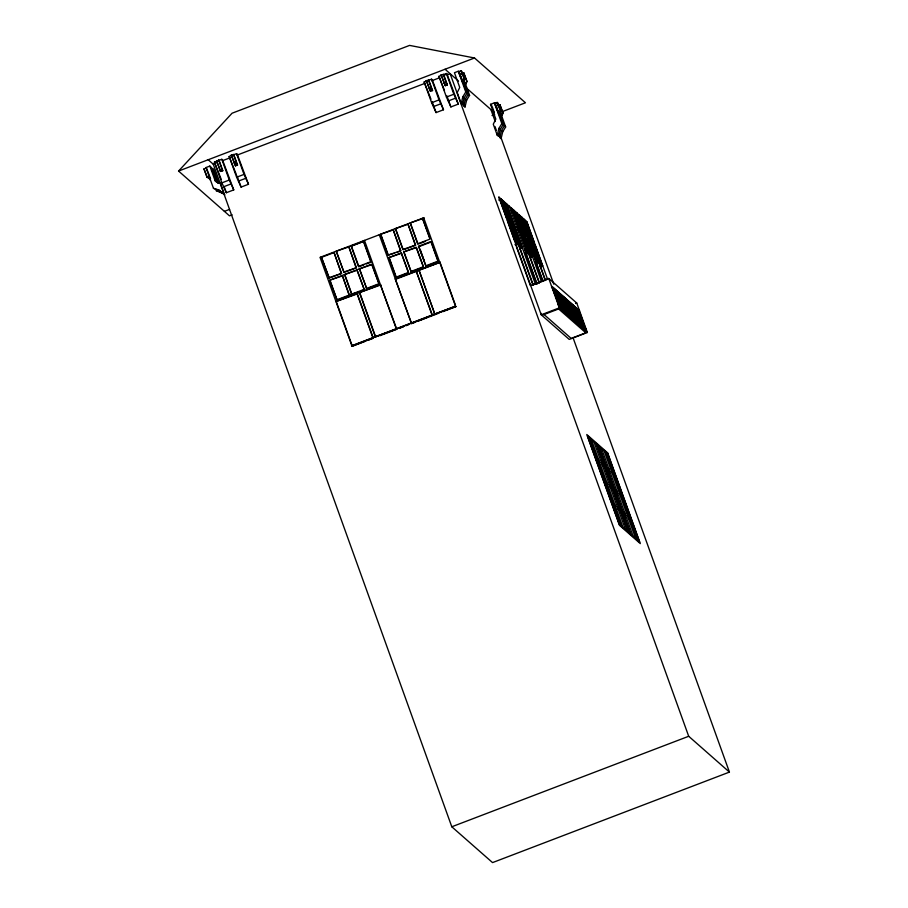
<?xml version="1.0" encoding="UTF-8"?>
<svg xmlns="http://www.w3.org/2000/svg" width="908" height="908" viewBox="0 0 908 908"><rect width="100%" height="100%" fill="white"/><g stroke="black" fill="none" stroke-linecap="round" stroke-linejoin="round"><path stroke-width="1.36" d="M461.185 103.637L462.819 96.793L465.77 91.992L458.302 71.244L454.443 72.719L459.743 87.44L457.212 92.582L461.185 103.637L462.467 104.76L464.101 97.916L467.041 93.104L459.096 71.948L461.57 71.006L464.555 79.314L462.83 82.322L458.302 71.244M464.919 82.378L469.584 95.351L466.644 100.152L465.01 106.996L463.738 105.873L465.373 99.04L468.312 94.228L463.182 79.961M497.255 135.258L498.889 128.425L501.84 123.613L494.372 102.865L490.513 104.341L495.813 119.062L493.282 124.203L497.255 135.258L498.537 136.382L500.172 129.538L503.111 124.737L495.166 103.569L497.641 102.627L500.626 110.946L498.901 113.943L494.372 102.865M500.524 112.706L505.654 126.972L502.714 131.785L501.08 138.618L499.809 137.494L501.443 130.661L504.383 125.849L499.252 111.593M462.478 82.004L464.204 79.007L461.207 70.688L458.744 71.63M463.761 72.935L467.109 81.561L465.384 84.558L466.746 81.243L463.761 72.935L461.287 73.877M498.549 113.636L500.274 110.628L497.278 102.32L494.815 103.262M501.091 115.872L502.816 112.864L499.831 104.556L503.18 113.182L501.454 116.19L499.695 111.979M232.13 214.833L229.497 215.843L178.57 171.056L232.073 113.216L409.587 45.4L474.521 57.987L525.448 102.774L501.114 112.07M178.57 171.056L474.521 57.987M216.569 160.75L219.078 160.33L222.812 170.704L220.303 171.124L216.569 160.75L220.735 171.499L219.566 169.07M231.313 155.12L233.821 154.701L237.556 165.074L235.478 165.869L231.313 155.12L235.478 165.869M426.317 80.619L428.814 80.199L432.549 90.573L430.471 91.368L426.317 80.619L430.471 91.368M441.129 74.967L443.626 74.547L447.36 84.921L445.283 85.704L441.129 74.967L445.283 85.704M214.413 162.112L221.813 159.286L222.471 159.865L233.742 189.897L226.342 192.723L221.881 182.86L214.413 162.112L221.2 179.273M233.821 154.701L236.557 153.656L237.226 154.235L248.486 184.267L241.085 187.093L236.625 177.23L229.156 156.482L231.744 155.495M428.814 80.199L431.561 79.155L432.219 79.734L443.49 109.766L436.078 112.592L431.629 102.729L424.149 81.981L426.737 80.994M443.626 74.547L446.361 73.491L447.031 74.081L458.29 104.114L450.89 106.94L446.43 97.065L438.961 76.329L441.549 75.341M444.557 75.023L447.031 74.081M208.17 159.74L213.267 164.223L215.911 163.213M222.528 160.682L230.473 157.651M237.09 155.12L425.012 83.332M431.629 80.801L439.574 77.77M447.508 74.728L450.152 73.718L688.695 736.275L729.43 772.095L492.545 862.6L451.798 826.779L213.267 164.223M224.617 194.653L219.997 191.077L213.448 188.285L205.98 167.537L209.839 166.073L211.11 167.186L216.41 181.918L218.397 183.03M203.982 168.899L206.457 167.957L210.542 178.649L206.979 177.208L203.982 168.899L207.33 177.525M461.65 74.184L464.113 73.242M234.309 163.429L236.386 162.634L237.556 165.074M429.314 88.927L431.391 88.133L432.549 90.573M444.114 83.275L446.191 82.48L447.36 84.921M220.303 171.124L222.812 170.704M221.881 182.86L229.281 180.034L233.742 189.897M236.625 177.23L244.025 174.393L248.486 184.267M431.629 102.729L439.029 99.903L443.49 109.766M446.43 97.065L453.83 94.239L458.29 104.114M223.754 186.719L231.154 183.893M238.498 181.089L245.898 178.263M433.502 106.588L440.902 103.762M448.302 100.936L455.702 98.098M497.72 105.816L500.183 104.874M224.401 211.36L229.588 209.385M492.034 115.532L494.678 114.533M320.479 257.747L334.065 252.56L341.578 273.421L329.229 278.132L321.296 256.907L329.229 278.132M336.539 251.618L344.041 272.468L336.108 251.244L348.876 246.897L356.379 267.758L345.278 272.003M394.617 253.15L388.022 255.137L380.52 234.275L393.266 229.928L400.791 250.79L397.068 252.197M415.592 245.137L402.834 249.484L395.321 228.623L408.078 224.276L415.592 245.137L404.491 249.382M429.927 238.18L422.47 218.249L429.972 239.11L417.635 243.821L410.121 222.959L424.127 218.147M363.836 241.403L351.51 246.113L350.919 245.58L358.422 266.441L370.748 261.731L363.245 240.881L363.677 241.256L351.351 245.966L359.023 266.963M498.685 200.01L501.159 199.068L508.662 219.918L506.539 218.056L499.037 197.195M501.239 202.246L503.702 201.304L511.215 222.165L509.093 220.292L501.579 199.431M328.798 277.757L341.578 273.421M343.621 272.105L356.379 267.758M388.022 255.137L400.769 250.778M360.079 266.35L363.79 264.943M366.242 263.99L371.19 262.117M419.292 243.719L425.466 241.369M348.297 295.974L337.174 300.219L329.683 280.22L371.633 264.194L379.135 284.204L368.046 288.438M401.245 252.878L408.316 272.502L395.979 277.224L388.908 257.588L401.245 252.878L408.271 271.571M403.708 251.936L416.057 247.214L423.548 267.224L416.477 247.589L403.708 251.936L411.211 271.935L422.311 267.69M438.348 261.572L426.011 266.282L418.52 246.272L430.857 241.562L431.629 242.243M511.42 211.201L513.883 210.259L521.396 231.12L519.274 229.247L511.76 208.386M329.683 280.22L342.464 275.873L349.058 294.192M358.172 292.217L351.566 294.181L344.507 274.557L357.275 270.221L356.844 269.835L364.346 289.856L361.883 290.798M359.75 269.279L366.809 288.914L359.307 268.893L372.076 264.568L379.135 284.204M388.908 257.588L401.665 253.253M513.962 213.437L516.436 212.495L523.939 233.356L521.816 231.483L514.314 210.633M509.547 225.581L512.101 224.617L519.16 244.241L514.495 240.143L507.424 220.508L509.547 222.381L516.618 242.005M512.101 227.829L514.643 226.852L521.703 246.488L519.592 244.615L512.521 224.991L514.643 226.852M336.755 299.844L363.904 289.47M366.378 288.528L378.704 283.818M410.779 271.56L423.117 266.85M425.591 265.908L437.928 261.198L430.857 241.562M408.736 272.877L396.399 277.598L389.328 257.963M396.24 327.822L380.373 284.579L335.96 301.547L357.377 293.897L372.802 336.766M396.705 329.116L375.322 336.755L359.42 292.58L380.804 284.953M395.604 279.289L440.028 262.321L395.184 278.915L411.506 323.464L431.175 315.95M522.361 236.75L524.824 235.808L531.895 255.443L529.773 253.57L522.702 233.946L524.824 235.808M517.481 243.605L515.018 244.547L515.869 245.296L518.332 244.354L532.996 285.214M527.457 241.233L529.92 240.291L536.991 259.915L534.869 258.054L527.798 238.418M519.682 248.656L522.145 247.714M519.898 248.837L522.361 247.895L514.722 241.176M524.779 253.128L527.242 252.186M525.199 253.502L527.673 252.56M530.079 257.793L532.553 256.851L524.903 250.131M534.96 262.083L537.434 261.141M535.38 262.457L537.854 261.515M542.519 265.624L540.192 266.782L542.734 265.806L535.096 259.086M351.861 345.71L455.498 306.121M352.293 346.084L373.279 338.071M399.168 328.174L404.105 326.29M432.48 315.451L416.159 270.902L432.06 315.076L455.93 306.495M351.464 345.369L352.338 346.243L365.459 341.226M368.081 340.228L373.336 338.219M379.896 335.71L396.944 329.195M399.565 328.197L403.504 326.698M406.126 325.688L408.759 324.689M411.381 323.691L415.319 322.181M417.941 321.182L427.123 317.675M429.745 316.665L438.927 313.158M442.866 311.66L455.986 306.643M530.624 285.35L548.75 278.427L576.762 303.056L587.362 332.498L569.237 339.422L541.225 314.792L498.821 197.013L526.833 221.643L547.411 278.801M533.337 284.851L546.718 279.732M551.531 287.643L552.768 287.178L559.884 306.938L558.647 307.415M554.084 289.89L555.31 289.414L562.427 309.185L561.201 309.651M557.898 293.25L559.135 292.773L566.251 312.545L565.026 313.022M560.452 295.486L561.689 295.021L568.805 314.781L567.568 315.258M562.994 297.722L564.231 297.256L571.348 317.017L570.111 317.494M564.265 298.846L565.502 298.38L572.619 318.141M566.808 301.081L568.045 300.605L575.161 320.376L573.924 320.853L574.571 321.409M569.361 303.317L570.587 302.852L577.715 322.612L576.478 323.089L574.106 316.495M541.225 314.792L559.351 307.869L587.362 332.498M559.283 307.971L560.52 307.506L553.403 287.734M570.633 304.441L571.87 303.964L578.986 323.736M575.524 303.522L576.762 303.056M563.743 311.898L564.98 311.421L557.864 291.65M575.729 308.913L576.955 308.448L584.071 328.219L582.845 328.685L580.473 322.102M568.839 316.381L570.076 315.905L562.96 296.133M572.029 319.173L573.254 318.708L566.138 298.936M573.3 320.297L574.526 319.82L567.409 300.049M575.207 321.965L576.432 321.5L569.316 301.728M575.842 322.533L577.068 322.056L569.952 302.285M578.385 324.769L579.622 324.292L572.505 304.532M580.291 326.449L581.529 325.972L574.412 306.212L573.175 306.677L576.501 315.905M581.574 327.572L582.8 327.096L575.683 307.324M582.21 328.129L583.435 327.652L576.319 307.891M584.116 329.808L585.354 329.332L578.237 309.571M451.798 826.779L688.695 736.275M213.448 188.285L218.726 189.954L224.299 194.04L220.315 182.996L215.139 180.794L209.839 166.073M222.551 193.313L216.002 190.532L221.268 192.201L224.775 194.948M206.979 177.208L210.191 178.331M490.513 104.341L491.784 105.464M445.068 69.246L458.517 81.073M465.827 87.497L493.963 112.229M465.77 91.992L467.041 93.104M468.312 94.228L469.584 95.351M501.84 123.613L503.111 124.737M504.383 125.849L505.654 126.972M462.819 96.793L464.101 97.916M465.373 99.04L466.644 100.152M498.889 128.425L500.172 129.538M501.443 130.661L502.714 131.785M438.961 76.329L444.477 90.403M424.149 81.981L430.948 99.142M516.731 227.011L518.854 228.873L511.34 208.023M526.697 235.785L529.035 237.828L521.533 216.978M534.347 242.493L532.009 240.45L524.495 219.588M512.101 224.617L509.978 222.744L517.038 242.379M517.617 229.463L519.739 231.324L526.799 250.96L524.676 249.098M527.582 238.237L529.92 240.291M535.221 244.956L532.894 242.901L539.954 262.526L542.076 264.398L535.016 244.763M551.496 286.054L579.508 310.684M558.227 304.748L559.986 308.425L541.86 315.36L541.123 313.305M585.603 328.821L586.239 329.377M559.249 306.382L585.989 329.899L578.873 310.127M566.297 314.134L565.661 313.578L566.887 313.101L559.771 293.341M558.624 308.947L585.785 332.827L571.189 338.412L544.028 314.52M408.078 224.276L415.172 244.763M418.52 246.272L419.292 246.953M393.266 229.928L400.36 250.426M594.967 456.803L596.658 458.29L589.144 437.429M598.781 460.163L597.078 458.665L589.576 437.804M601.323 462.399L603.661 464.453L596.147 443.592M608.973 469.118L606.635 467.064L599.121 446.203M611.515 471.354L613.206 472.841L605.704 451.991M615.329 474.714L613.638 473.216L606.124 452.366M595.841 459.255L597.543 460.742L604.615 480.377M599.666 462.615L597.963 461.116L605.034 480.752M602.208 464.851L604.546 466.905L611.617 486.54M609.847 471.57L607.52 469.515L614.58 489.151M612.401 473.806L614.092 475.304L621.163 494.928M616.214 477.165L614.523 475.679L621.583 495.303M348.876 246.897L355.959 267.383M602.912 478.879L606.737 482.239M609.279 484.486L616.918 491.194M619.46 493.441L623.285 496.801M603.797 481.342L607.611 484.702M610.165 486.938L617.803 493.657M620.346 495.893L624.171 499.252M229.156 156.482L236.364 174.574M334.065 252.56L341.147 273.047M411.506 323.464L379.283 234.752M610.868 500.966L612.56 502.464L605.488 482.829M614.682 504.326L612.991 502.839L605.92 483.204M617.236 506.562L619.562 508.616L612.491 488.992M624.874 513.281L622.536 511.227L615.465 491.603M627.417 515.528L629.119 517.015L622.048 497.38M631.242 518.877L629.539 517.39L622.468 497.754M611.742 503.429L613.445 504.916L620.959 525.777M615.567 506.778L613.865 505.291L621.378 526.152M618.11 509.025L620.448 511.079L627.961 531.929M625.748 515.744L623.421 513.69L630.924 534.54M628.302 517.98L629.993 519.467L637.507 540.328M632.116 521.34L630.424 519.841L637.927 540.703M342.464 275.873L349.103 295.123M215.139 180.794L216.41 181.918M218.726 189.954L219.997 191.077M577.59 309.004L584.718 328.775M575.048 306.768L582.164 326.539M573.777 305.644L580.893 325.416M573.141 305.088L580.257 324.86M571.234 303.408L578.351 323.18M568.68 301.172L575.797 320.944M500.047 112.297L501.454 116.19M566.774 299.492L573.89 319.264M495.166 103.569L498.901 113.943M564.867 297.813L571.983 317.584M566.967 303.919L568.385 307.869M563.596 296.7L570.712 316.461M562.324 295.577L569.441 315.337M561.042 294.453L568.363 315.053M560.406 293.897L567.523 313.669M561.394 298.119L562.824 302.08M492.227 106.69L494.44 112.819M558.499 292.217L565.616 311.989M557.228 291.093L564.345 310.865M556.581 290.537L563.698 310.298M555.946 289.97L563.062 309.741M490.899 109.55L495.223 121.547M500.501 136.211L553.778 284.181M561.371 305.304L562.79 309.253M572.971 337.504L729.43 772.095M500.195 136.166L501.08 138.618M554.674 288.858L561.791 308.618M498.481 133.817L499.809 137.494M554.039 288.29L561.155 308.062M494.996 126.552L496.324 130.241M552.132 286.622L558.863 305.315M553.278 290.083L554.709 294.033M548.75 278.427L559.351 307.869M526.617 221.45L534.131 242.311M524.075 219.214L531.589 240.075L529.455 238.202L521.952 217.341M539.125 262.639L545.209 279.528M545.254 280.447L538.705 262.264L536.231 263.207L542.78 281.389M519.41 215.105L526.912 235.966M519.194 214.924L543.041 281.174M604.002 450.493L635.804 538.841M516.652 212.688L541.44 281.537M601.459 448.257L633.262 536.594M598.701 445.828L606.204 466.689L604.081 464.828L596.579 443.967M614.16 488.776L607.089 469.141L604.966 467.279L612.037 486.904M615.045 491.228L622.116 510.864L619.994 508.991L612.923 489.367M630.504 534.176L622.99 513.315L620.868 511.442L628.381 532.304M528.944 253.684L539.227 282.263M539.273 283.183L528.513 253.309L526.05 254.251L536.81 284.125M464.453 81.97L465.384 84.558M509.002 205.968L537.071 283.909M593.821 441.538L625.623 529.875M463.625 80.358L465.021 84.251M459.096 71.948L462.83 82.322M506.46 203.721L535.459 284.272M591.267 439.302L623.081 527.639M506.244 203.54L513.758 224.401L511.635 222.528L504.133 201.678M518.752 244.729L533.257 284.998M516.334 246.59L530.363 285.566M464.124 104.545L465.01 106.996M462.41 102.195L463.738 105.873M446.361 73.491L453.83 94.239M443.206 74.172L446.191 82.48M446.906 95.885L450.89 106.94M431.561 79.155L439.029 99.903M428.394 79.825L431.391 88.133M432.106 101.548L436.078 112.592M439.812 261.742L455.51 305.326M437.883 260.256L431.277 241.937L418.94 246.647L426.011 266.282M420.234 249.575L424.467 261.345M410.552 223.334L418.055 244.195M395.74 228.998L403.254 249.848M404.139 252.311L411.211 271.935M380.929 234.639L388.454 255.511M364.471 240.404L396.285 328.741M364.131 242.549L370.725 260.812M357.752 271.537L364.346 289.856M359.84 292.955L375.742 337.129M356.946 293.522L372.848 337.697M344.938 274.942L352.009 294.567M330.115 280.583L337.174 300.219M336.391 301.921L352.338 346.243M236.557 153.656L244.025 174.393M233.39 154.326L236.386 162.634M237.102 176.038L241.085 187.093M221.813 159.286L229.281 180.034M218.646 159.956L222.381 170.329M224.128 186.583L226.342 192.723M218.522 182.928L213.652 169.433L212.381 168.309L217.682 183.03M209.022 177.389L209.884 179.761L208.67 177.071M423.696 217.784L320.059 257.373L351.918 345.869L455.555 306.268L423.696 217.784M522.282 233.572L520.159 231.699L527.23 251.334L529.353 253.196L522.282 233.572M532.463 242.527L530.34 240.654L537.411 260.29L539.534 262.151L532.463 242.527M419.053 270.334L434.955 314.509L419.053 270.334M607.6 452.808L586.795 434.523L619.483 525.323L640.288 543.608L607.6 452.808M607.827 453.852L587.453 435.942L619.256 524.279L639.629 542.189L607.827 453.852"/></g></svg>
